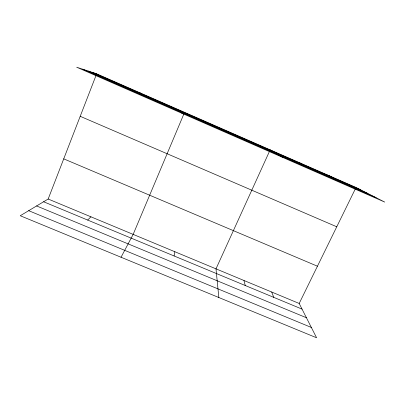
<?xml version="1.0" encoding="UTF-8"?>
<svg xmlns="http://www.w3.org/2000/svg" width="405" height="405" viewBox="0 0 405 405"><rect width="100%" height="100%" fill="white"/><g stroke="black" fill="none" stroke-linecap="round" stroke-linejoin="round"><path stroke-width="0.61" d="M174.094 255.96L174.839 251.728M48.17 199.022L299.184 303.466L316.599 337.785L20.25 215.733L48.17 199.022L95.97 75.603M183.824 114.099L133.154 234.384L121.044 257.246M299.184 303.466L355.2 189.155M87.677 220.062L90.933 216.817M181.617 113.157L184.558 112.347M139.057 92.755L140.899 93.221M28.689 210.681L311.359 327.463M43.603 201.756L302.049 309.111M36.597 205.948L306.433 317.748M63.727 158.856L317.439 266.212M80.205 116.306L336.757 226.785M93.408 72.758L360.718 189.859M88.411 71.103L367.927 193.529M82.752 69.225L376.063 197.67M327.655 175.041L331.518 177.066M299.037 162.501L302.044 164.157M283.277 157.661L270.155 149.85L215.992 268.854L218.837 297.523M227.64 131.225L228.491 131.934M271.694 292.03L273.77 297.366M243.962 280.493L245.243 285.515M96.653 73.832L76.682 67.215L384.75 202.09L356.025 187.469L96.653 73.832"/></g></svg>
